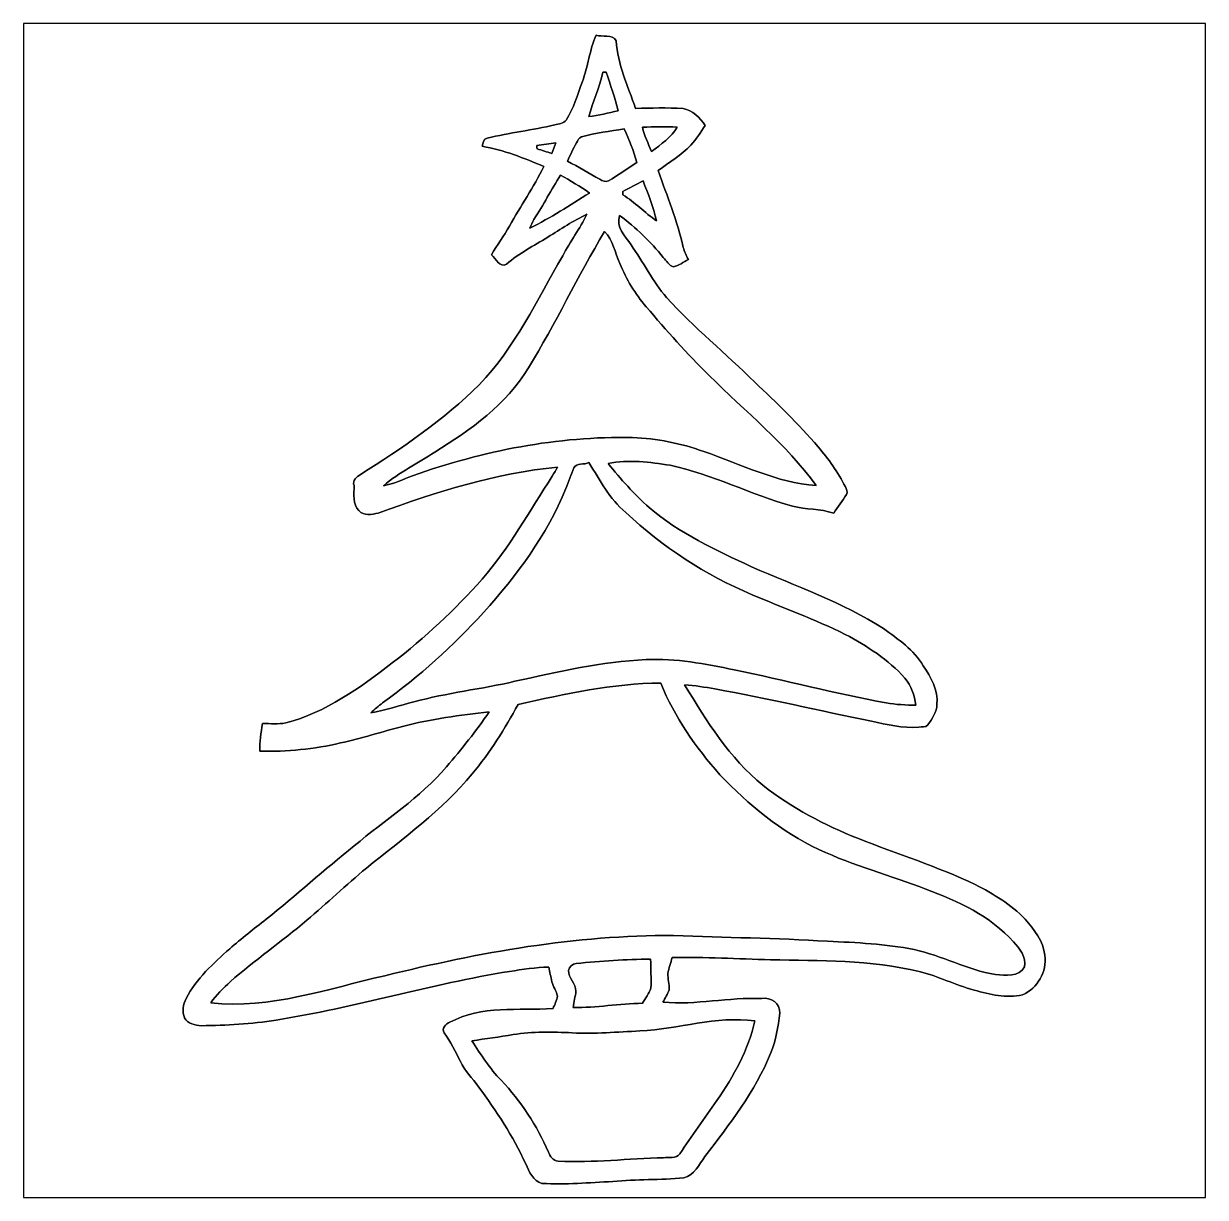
# Model space of a CAD drawing. Header units: centimetres. Extents: x -16.8 to 16.8, y -16.7 to 16.7.
import ezdxf

# ---------------------------------------------------------------- set-up
doc = ezdxf.new("R2010")
doc.units = ezdxf.units.CM
doc.header["$MEASUREMENT"] = 0
doc.layers.add('Layer 1', color=7, linetype='Continuous')

msp = doc.modelspace()

# ---------------------------------------------------------------- linework, layer by layer
at = {"layer": 'Layer 1', "color": 7}
for points, knots in [([(-16.77458, 16.66875), (-16.77458, 16.66875), (16.77458, 16.66875), (16.77458, 16.66875), (16.77458, 16.66875), (16.77458, 16.66875), (16.77458, -16.66875), (16.77458, -16.66875), (16.77458, -16.66875), (16.77458, -16.66875), (-16.77458, -16.66875), (-16.77458, -16.66875), (-16.77458, -16.66875), (-16.77458, -16.66875), (-16.77458, 16.66875), (-16.77458, 16.66875), (-16.77458, 16.66875), (-16.77458, 16.66875), (-16.77458, 16.66875), (-16.77458, 16.66875)], [0, 0, 0, 0, 0.16666667, 0.16666667, 0.16666667, 0.16666667, 0.33333333, 0.33333333, 0.33333333, 0.33333333, 0.5, 0.5, 0.5, 0.5, 0.66666667, 0.66666667, 0.66666667, 0.66666667, 1, 1, 1, 1]), ([(-0.52211, 16.33784), (-0.70661, 15.91627), (-0.75706, 15.45202), (-0.91123, 15.02022), (-0.91123, 15.02022), (-1.04881, 14.65051), (-1.15782, 14.26316), (-1.37089, 13.92767), (-1.37089, 13.92767), (-1.44286, 13.82466), (-1.59032, 13.82783), (-1.6958, 13.79255), (-1.6958, 13.79255), (-2.33151, 13.64721), (-2.98062, 13.56819), (-3.61421, 13.4172), (-3.61421, 13.4172), (-3.72004, 13.39286), (-3.73415, 13.27185), (-3.75461, 13.18436), (-3.75461, 13.18436), (-3.14537, 13.08488), (-2.57104, 12.85028), (-2.0066, 12.60934), (-2.0066, 12.60934), (-2.29799, 12.02725), (-2.65924, 11.48362), (-2.98203, 10.91918), (-2.98203, 10.91918), (-3.14043, 10.63766), (-3.33904, 10.38119), (-3.49462, 10.09826), (-3.49462, 10.09826), (-3.3588, 9.99702), (-3.26531, 9.7222), (-3.06141, 9.83721), (-3.06141, 9.83721), (-2.71498, 10.15577), (-2.28424, 10.35297), (-1.89089, 10.60485), (-1.89089, 10.60485), (-1.52682, 10.82993), (-1.17158, 11.07475), (-0.7814, 11.25396), (-0.7814, 11.25396), (-0.98354, 10.84615), (-1.25659, 10.47785), (-1.47003, 10.07569), (-1.47003, 10.07569), (-2.19534, 8.81697), (-2.82504, 7.47571), (-3.83787, 6.41315), (-3.83787, 6.41315), (-4.84858, 5.4229), (-6.01874, 4.61151), (-7.21219, 3.85868), (-7.21219, 3.85868), (-7.32049, 3.79377), (-7.44996, 3.70311), (-7.39422, 3.54577), (-7.39422, 3.54577), (-7.38858, 3.31011), (-7.44255, 3.01837), (-7.25382, 2.83598), (-7.25382, 2.83598), (-7.12541, 2.66841), (-6.88622, 2.73756), (-6.71054, 2.76401), (-6.71054, 2.76401), (-5.06307, 3.36444), (-3.36903, 3.90313), (-1.61608, 4.07388), (-1.61608, 4.07388), (-1.66299, 3.98568), (-1.71344, 3.89961), (-1.76812, 3.816), (-1.76812, 3.816), (-2.407, 2.82787), (-2.98344, 1.79105), (-3.7525, 0.89464), (-3.7525, 0.89464), (-4.52684, 0.02258), (-5.38374, -0.77611), (-6.30731, -1.48837), (-6.30731, -1.48837), (-7.22524, -2.19287), (-8.19503, -2.89489), (-9.33027, -3.1937), (-9.33027, -3.1937), (-9.54687, -3.23568), (-9.77053, -3.20851), (-9.98926, -3.2131), (-9.98926, -3.2131), (-10.04147, -3.47098), (-10.0711, -3.7338), (-10.06793, -3.99732), (-10.06793, -3.99732), (-9.29816, -4.0132), (-8.52523, -3.93982), (-7.77558, -3.76096), (-7.77558, -3.76096), (-7.18079, -3.63573), (-6.60541, -3.43888), (-6.01557, -3.29565), (-6.01557, -3.29565), (-5.21194, -3.07869), (-4.38362, -2.97462), (-3.55882, -2.8762), (-3.55882, -2.8762), (-3.9243, -3.42441), (-4.34023, -3.93841), (-4.77026, -4.43689), (-4.77026, -4.43689), (-5.51815, -5.32271), (-6.50769, -5.94819), (-7.39069, -6.68479), (-7.39069, -6.68479), (-8.23948, -7.36141), (-9.04099, -8.09484), (-9.89083, -8.77041), (-9.89083, -8.77041), (-10.24043, -9.04275), (-10.58827, -9.31792), (-10.92412, -9.60755), (-10.92412, -9.60755), (-11.38943, -10.02665), (-11.87591, -10.44998), (-12.15884, -11.02113), (-12.15884, -11.02113), (-12.25374, -11.18835), (-12.27102, -11.39119), (-12.2107, -11.57393), (-12.2107, -11.57393), (-12.11192, -11.73551), (-11.90378, -11.77678), (-11.72951, -11.79266), (-11.72951, -11.79266), (-11.02007, -11.78772), (-10.30923, -11.74644), (-9.60826, -11.63179), (-9.60826, -11.63179), (-7.37588, -11.28571), (-5.21088, -10.60803), (-2.98062, -10.25102), (-2.98062, -10.25102), (-2.60985, -10.19634), (-2.23802, -10.13072), (-1.86161, -10.12966), (-1.86161, -10.12966), (-1.83586, -10.26795), (-1.8101, -10.40553), (-1.77871, -10.54417), (-1.77871, -10.54417), (-1.74096, -10.68423), (-1.64359, -10.80594), (-1.62243, -10.95093), (-1.62243, -10.95093), (-1.63583, -11.07616), (-1.69721, -11.18941), (-1.7459, -11.30371), (-1.7459, -11.30371), (-2.7238, -11.37003), (-3.77543, -11.2081), (-4.67395, -11.69635), (-4.67395, -11.69635), (-4.78226, -11.73304), (-4.92372, -11.87732), (-4.83306, -11.9948), (-4.83306, -11.9948), (-4.65949, -12.25409), (-4.51062, -12.5282), (-4.37621, -12.80971), (-4.37621, -12.80971), (-4.25062, -13.07888), (-4.03578, -13.28914), (-3.86151, -13.52585), (-3.86151, -13.52585), (-3.35456, -14.21589), (-2.87831, -14.93449), (-2.52166, -15.71554), (-2.52166, -15.71554), (-2.41935, -15.9325), (-2.32057, -16.20414), (-2.06093, -16.27329), (-2.06093, -16.27329), (-1.38994, -16.30856), (-0.71826, -16.25), (-0.04798, -16.21861), (-0.04798, -16.21861), (0.62301, -16.15087), (1.29963, -16.17909), (1.97097, -16.11383), (1.97097, -16.11383), (2.27401, -16.03904), (2.39254, -15.73459), (2.56822, -15.51234), (2.56822, -15.51234), (3.26178, -14.5863), (3.99415, -13.66202), (4.43089, -12.5797), (4.43089, -12.5797), (4.58223, -12.21599), (4.64926, -11.82299), (4.69053, -11.43388), (4.69053, -11.43388), (4.72228, -11.17283), (4.42524, -10.96751), (4.18183, -11.02007), (4.18183, -11.02007), (3.2445, -10.98338), (2.31352, -11.20669), (1.37689, -11.12696), (1.37689, -11.12696), (1.43404, -11.00702), (1.51165, -10.89625), (1.55363, -10.77031), (1.55363, -10.77031), (1.56281, -10.61614), (1.50989, -10.46621), (1.51377, -10.3124), (1.51377, -10.3124), (1.54481, -10.15894), (1.59738, -10.01042), (1.63901, -9.86014), (1.63901, -9.86014), (2.56963, -9.84179), (3.49885, -9.89013), (4.42842, -9.92011), (4.42842, -9.92011), (5.83812, -9.94974), (7.27146, -9.91764), (8.65117, -10.2556), (8.65117, -10.2556), (9.18845, -10.37837), (9.67775, -10.64754), (10.21221, -10.77983), (10.21221, -10.77983), (10.65565, -10.90895), (11.1252, -11.02184), (11.58628, -10.91671), (11.58628, -10.91671), (12.0075, -10.73256), (12.28972, -10.25313), (12.21493, -9.79382), (12.21493, -9.79382), (12.17612, -9.39165), (11.91507, -9.06039), (11.66177, -8.76371), (11.66177, -8.76371), (11.25502, -8.35342), (10.75655, -8.0451), (10.24361, -7.78545), (10.24361, -7.78545), (9.17116, -7.27146), (8.03134, -6.92115), (6.92997, -6.47771), (6.92997, -6.47771), (5.96265, -6.096), (5.02814, -5.60987), (4.21181, -4.96076), (4.21181, -4.96076), (3.25931, -4.19911), (2.62361, -3.13655), (1.99143, -2.11384), (1.99143, -2.11384), (2.28036, -2.12937), (2.56646, -2.17629), (2.8515, -2.22709), (2.8515, -2.22709), (4.34058, -2.49555), (5.81413, -2.84339), (7.2965, -3.14572), (7.2965, -3.14572), (7.73677, -3.24026), (8.18303, -3.34539), (8.63706, -3.31435), (8.63706, -3.31435), (8.72349, -3.29777), (8.83779, -3.32775), (8.89564, -3.24873), (8.89564, -3.24873), (9.02476, -3.0794), (9.14612, -2.88255), (9.15494, -2.66383), (9.15494, -2.66383), (9.1948, -2.25778), (8.97572, -1.89618), (8.76512, -1.57057), (8.76512, -1.57057), (8.49806, -1.11901), (8.05392, -0.8128), (7.63482, -0.51541), (7.63482, -0.51541), (6.47312, 0.24059), (5.14914, 0.68227), (3.89149, 1.24495), (3.89149, 1.24495), (2.87126, 1.7085), (1.84467, 2.19463), (0.98249, 2.92312), (0.98249, 2.92312), (0.56233, 3.30976), (0.1718, 3.72816), (-0.18133, 4.17654), (-0.18133, 4.17654), (0.40181, 4.29189), (1.00154, 4.22134), (1.58186, 4.12362), (1.58186, 4.12362), (2.78201, 3.87703), (3.87174, 3.28507), (5.05001, 2.96651), (5.05001, 2.96651), (5.43525, 2.86773), (5.84271, 2.88925), (6.22265, 2.76719), (6.22265, 2.76719), (6.34047, 2.94428), (6.47594, 3.11009), (6.58354, 3.29353), (6.58354, 3.29353), (6.63011, 3.36515), (6.58354, 3.44805), (6.55461, 3.51614), (6.55461, 3.51614), (6.34859, 3.92677), (6.07801, 4.30212), (5.77921, 4.64996), (5.77921, 4.64996), (5.21688, 5.29696), (4.61116, 5.9055), (3.97933, 6.48406), (3.97933, 6.48406), (3.15912, 7.29862), (2.25954, 8.03134), (1.4799, 8.88718), (1.4799, 8.88718), (1.08373, 9.34473), (0.82091, 9.89506), (0.46919, 10.38401), (0.46919, 10.38401), (0.30304, 10.63766), (0.0321, 10.88214), (0.1464, 11.21939), (0.1464, 11.21939), (0.60748, 10.87755), (1.02164, 10.47256), (1.38395, 10.027), (1.38395, 10.027), (1.47638, 9.93775), (1.54164, 9.79382), (1.67675, 9.75995), (1.67675, 9.75995), (1.83092, 9.79558), (1.95862, 9.89718), (2.09832, 9.96597), (2.09832, 9.96597), (2.03976, 10.07745), (1.98367, 10.19104), (1.95333, 10.31346), (1.95333, 10.31346), (1.78118, 11.06205), (1.4919, 11.77502), (1.24001, 12.49856), (1.24001, 12.49856), (1.55646, 12.72681), (1.89618, 12.92966), (2.16817, 13.21329), (2.16817, 13.21329), (2.32304, 13.38686), (2.44792, 13.58441), (2.57387, 13.7795), (2.57387, 13.7795), (2.42323, 13.99822), (2.2225, 14.21095), (1.94698, 14.25469), (1.94698, 14.25469), (1.49648, 14.28997), (1.04458, 14.26457), (0.59372, 14.26175), (0.59372, 14.26175), (0.38594, 14.89287), (0.08608, 15.50917), (0.04657, 16.18156), (0.04657, 16.18156), (-0.0575, 16.37594), (-0.35278, 16.28352), (-0.52211, 16.33784)], [0, 0, 0, 0, 0.01020408, 0.01020408, 0.01020408, 0.01020408, 0.02040816, 0.02040816, 0.02040816, 0.02040816, 0.03061224, 0.03061224, 0.03061224, 0.03061224, 0.04081633, 0.04081633, 0.04081633, 0.04081633, 0.05102041, 0.05102041, 0.05102041, 0.05102041, 0.06122449, 0.06122449, 0.06122449, 0.06122449, 0.07142857, 0.07142857, 0.07142857, 0.07142857, 0.08163265, 0.08163265, 0.08163265, 0.08163265, 0.09183673, 0.09183673, 0.09183673, 0.09183673, 0.10204082, 0.10204082, 0.10204082, 0.10204082, 0.1122449, 0.1122449, 0.1122449, 0.1122449, 0.12244898, 0.12244898, 0.12244898, 0.12244898, 0.13265306, 0.13265306, 0.13265306, 0.13265306, 0.14285714, 0.14285714, 0.14285714, 0.14285714, 0.15306122, 0.15306122, 0.15306122, 0.15306122, 0.16326531, 0.16326531, 0.16326531, 0.16326531, 0.17346939, 0.17346939, 0.17346939, 0.17346939, 0.18367347, 0.18367347, 0.18367347, 0.18367347, 0.19387755, 0.19387755, 0.19387755, 0.19387755, 0.20408163, 0.20408163, 0.20408163, 0.20408163, 0.21428571, 0.21428571, 0.21428571, 0.21428571, 0.2244898, 0.2244898, 0.2244898, 0.2244898, 0.23469388, 0.23469388, 0.23469388, 0.23469388, 0.24489796, 0.24489796, 0.24489796, 0.24489796, 0.25510204, 0.25510204, 0.25510204, 0.25510204, 0.26530612, 0.26530612, 0.26530612, 0.26530612, 0.2755102, 0.2755102, 0.2755102, 0.2755102, 0.28571429, 0.28571429, 0.28571429, 0.28571429, 0.29591837, 0.29591837, 0.29591837, 0.29591837, 0.30612245, 0.30612245, 0.30612245, 0.30612245, 0.31632653, 0.31632653, 0.31632653, 0.31632653, 0.32653061, 0.32653061, 0.32653061, 0.32653061, 0.33673469, 0.33673469, 0.33673469, 0.33673469, 0.34693878, 0.34693878, 0.34693878, 0.34693878, 0.35714286, 0.35714286, 0.35714286, 0.35714286, 0.36734694, 0.36734694, 0.36734694, 0.36734694, 0.37755102, 0.37755102, 0.37755102, 0.37755102, 0.3877551, 0.3877551, 0.3877551, 0.3877551, 0.39795918, 0.39795918, 0.39795918, 0.39795918, 0.40816327, 0.40816327, 0.40816327, 0.40816327, 0.41836735, 0.41836735, 0.41836735, 0.41836735, 0.42857143, 0.42857143, 0.42857143, 0.42857143, 0.43877551, 0.43877551, 0.43877551, 0.43877551, 0.44897959, 0.44897959, 0.44897959, 0.44897959, 0.45918367, 0.45918367, 0.45918367, 0.45918367, 0.46938776, 0.46938776, 0.46938776, 0.46938776, 0.47959184, 0.47959184, 0.47959184, 0.47959184, 0.48979592, 0.48979592, 0.48979592, 0.48979592, 0.5, 0.5, 0.5, 0.5, 0.51020408, 0.51020408, 0.51020408, 0.51020408, 0.52040816, 0.52040816, 0.52040816, 0.52040816, 0.53061224, 0.53061224, 0.53061224, 0.53061224, 0.54081633, 0.54081633, 0.54081633, 0.54081633, 0.55102041, 0.55102041, 0.55102041, 0.55102041, 0.56122449, 0.56122449, 0.56122449, 0.56122449, 0.57142857, 0.57142857, 0.57142857, 0.57142857, 0.58163265, 0.58163265, 0.58163265, 0.58163265, 0.59183673, 0.59183673, 0.59183673, 0.59183673, 0.60204082, 0.60204082, 0.60204082, 0.60204082, 0.6122449, 0.6122449, 0.6122449, 0.6122449, 0.62244898, 0.62244898, 0.62244898, 0.62244898, 0.63265306, 0.63265306, 0.63265306, 0.63265306, 0.64285714, 0.64285714, 0.64285714, 0.64285714, 0.65306122, 0.65306122, 0.65306122, 0.65306122, 0.66326531, 0.66326531, 0.66326531, 0.66326531, 0.67346939, 0.67346939, 0.67346939, 0.67346939, 0.68367347, 0.68367347, 0.68367347, 0.68367347, 0.69387755, 0.69387755, 0.69387755, 0.69387755, 0.70408163, 0.70408163, 0.70408163, 0.70408163, 0.71428571, 0.71428571, 0.71428571, 0.71428571, 0.7244898, 0.7244898, 0.7244898, 0.7244898, 0.73469388, 0.73469388, 0.73469388, 0.73469388, 0.74489796, 0.74489796, 0.74489796, 0.74489796, 0.75510204, 0.75510204, 0.75510204, 0.75510204, 0.76530612, 0.76530612, 0.76530612, 0.76530612, 0.7755102, 0.7755102, 0.7755102, 0.7755102, 0.78571429, 0.78571429, 0.78571429, 0.78571429, 0.79591837, 0.79591837, 0.79591837, 0.79591837, 0.80612245, 0.80612245, 0.80612245, 0.80612245, 0.81632653, 0.81632653, 0.81632653, 0.81632653, 0.82653061, 0.82653061, 0.82653061, 0.82653061, 0.83673469, 0.83673469, 0.83673469, 0.83673469, 0.84693878, 0.84693878, 0.84693878, 0.84693878, 0.85714286, 0.85714286, 0.85714286, 0.85714286, 0.86734694, 0.86734694, 0.86734694, 0.86734694, 0.87755102, 0.87755102, 0.87755102, 0.87755102, 0.8877551, 0.8877551, 0.8877551, 0.8877551, 0.89795918, 0.89795918, 0.89795918, 0.89795918, 0.90816327, 0.90816327, 0.90816327, 0.90816327, 0.91836735, 0.91836735, 0.91836735, 0.91836735, 0.92857143, 0.92857143, 0.92857143, 0.92857143, 0.93877551, 0.93877551, 0.93877551, 0.93877551, 0.94897959, 0.94897959, 0.94897959, 0.94897959, 0.95918367, 0.95918367, 0.95918367, 0.95918367, 0.96938776, 0.96938776, 0.96938776, 0.96938776, 0.97959184, 0.97959184, 0.97959184, 0.97959184, 1, 1, 1, 1]), ([(-0.32703, 15.29009), (-0.30339, 15.29009), (-0.25682, 15.29009), (-0.23354, 15.29045), (-0.23354, 15.29045), (-0.11606, 14.92744), (0.00952, 14.56619), (0.10231, 14.19578), (0.10231, 14.19578), (-0.17251, 14.1291), (-0.44768, 14.0589), (-0.72884, 14.02644), (-0.72884, 14.02644), (-0.61278, 14.45295), (-0.42827, 14.85829), (-0.32703, 15.29009)], [0, 0, 0, 0, 0.2, 0.2, 0.2, 0.2, 0.4, 0.4, 0.4, 0.4, 0.6, 0.6, 0.6, 0.6, 1, 1, 1, 1]), ([(-0.9331, 13.45177), (-0.54081, 13.56995), (-0.13194, 13.61193), (0.27129, 13.67614), (0.27129, 13.67614), (0.42827, 13.37486), (0.5334, 13.04925), (0.63253, 12.72469), (0.63253, 12.72469), (0.36089, 12.55536), (0.10795, 12.35428), (-0.17498, 12.20399), (-0.17498, 12.20399), (-0.25506, 12.15072), (-0.34255, 12.21105), (-0.41522, 12.24668), (-0.41522, 12.24668), (-0.72073, 12.42025), (-1.02306, 12.5984), (-1.3335, 12.76279), (-1.3335, 12.76279), (-1.25659, 12.94059), (-1.17122, 13.11451), (-1.07915, 13.28526), (-1.07915, 13.28526), (-1.04316, 13.34699), (-1.00824, 13.42849), (-0.9331, 13.45177)], [0, 0, 0, 0, 0.125, 0.125, 0.125, 0.125, 0.25, 0.25, 0.25, 0.25, 0.375, 0.375, 0.375, 0.375, 0.5, 0.5, 0.5, 0.5, 0.625, 0.625, 0.625, 0.625, 0.75, 0.75, 0.75, 0.75, 1, 1, 1, 1]), ([(0.79128, 13.72588), (1.12113, 13.73822), (1.45133, 13.73964), (1.78188, 13.73223), (1.78188, 13.73223), (1.61149, 13.43836), (1.3208, 13.23834), (1.05128, 13.04078), (1.05128, 13.04078), (0.95144, 13.26374), (0.85443, 13.48916), (0.79128, 13.72588)], [0, 0, 0, 0, 0.25, 0.25, 0.25, 0.25, 0.5, 0.5, 0.5, 0.5, 1, 1, 1, 1]), ([(-2.20521, 13.20976), (-2.02494, 13.23411), (-1.84468, 13.25915), (-1.66405, 13.28032), (-1.66405, 13.28032), (-1.70286, 13.18119), (-1.74308, 13.08241), (-1.78259, 12.98363), (-1.78259, 12.98363), (-1.92264, 13.02491), (-2.06022, 13.07147), (-2.19922, 13.11451), (-2.19922, 13.11451), (-2.20063, 13.1385), (-2.2038, 13.18613), (-2.20521, 13.20976)], [0, 0, 0, 0, 0.2, 0.2, 0.2, 0.2, 0.4, 0.4, 0.4, 0.4, 0.6, 0.6, 0.6, 0.6, 1, 1, 1, 1]), ([(-1.53353, 12.36874), (-1.2506, 12.20999), (-0.97367, 12.04066), (-0.70626, 11.85686), (-0.70626, 11.85686), (-1.26048, 11.51043), (-1.81222, 11.15272), (-2.39924, 10.86379), (-2.39924, 10.86379), (-2.36749, 10.94669), (-2.33327, 11.02889), (-2.28671, 11.10474), (-2.28671, 11.10474), (-2.02953, 11.52243), (-1.78294, 11.94647), (-1.53353, 12.36874)], [0, 0, 0, 0, 0.2, 0.2, 0.2, 0.2, 0.4, 0.4, 0.4, 0.4, 0.6, 0.6, 0.6, 0.6, 1, 1, 1, 1]), ([(0.23319, 11.89814), (0.42721, 12.00009), (0.61913, 12.10663), (0.81527, 12.20576), (0.81527, 12.20576), (0.94615, 11.82934), (1.11266, 11.46069), (1.18816, 11.06734), (1.18816, 11.06734), (0.86113, 11.30265), (0.57573, 11.59263), (0.23495, 11.80994), (0.23495, 11.80994), (0.2346, 11.83181), (0.23354, 11.87591), (0.23319, 11.89814)], [0, 0, 0, 0, 0.2, 0.2, 0.2, 0.2, 0.4, 0.4, 0.4, 0.4, 0.6, 0.6, 0.6, 0.6, 1, 1, 1, 1]), ([(-0.28328, 10.76607), (-0.04092, 10.51842), (0.01446, 10.16071), (0.15452, 9.85555), (0.15452, 9.85555), (0.32738, 9.40541), (0.58879, 8.99301), (0.90099, 8.62647), (0.90099, 8.62647), (1.47073, 7.95267), (2.05775, 7.29227), (2.68923, 6.67561), (2.68923, 6.67561), (3.71616, 5.64938), (4.8708, 4.73004), (5.72805, 3.54753), (5.72805, 3.54753), (4.60199, 3.62373), (3.58704, 4.16313), (2.5333, 4.51414), (2.5333, 4.51414), (1.88489, 4.75156), (1.20086, 4.88809), (0.51047, 4.91137), (0.51047, 4.91137), (-1.61678, 4.95794), (-3.73309, 4.53602), (-5.73264, 3.82764), (-5.73264, 3.82764), (-6.00498, 3.72639), (-6.2678, 3.59269), (-6.55743, 3.54542), (-6.55743, 3.54542), (-6.11046, 3.91936), (-5.58729, 4.18465), (-5.10011, 4.50003), (-5.10011, 4.50003), (-4.08093, 5.12374), (-3.07305, 5.848), (-2.44616, 6.89081), (-2.44616, 6.89081), (-1.67146, 8.15164), (-1.04069, 9.49537), (-0.28328, 10.76607)], [0, 0, 0, 0, 0.08333333, 0.08333333, 0.08333333, 0.08333333, 0.16666667, 0.16666667, 0.16666667, 0.16666667, 0.25, 0.25, 0.25, 0.25, 0.33333333, 0.33333333, 0.33333333, 0.33333333, 0.41666667, 0.41666667, 0.41666667, 0.41666667, 0.5, 0.5, 0.5, 0.5, 0.58333333, 0.58333333, 0.58333333, 0.58333333, 0.66666667, 0.66666667, 0.66666667, 0.66666667, 0.75, 0.75, 0.75, 0.75, 0.83333333, 0.83333333, 0.83333333, 0.83333333, 1, 1, 1, 1]), ([(-1.15182, 4.04954), (-1.08303, 4.20582), (-0.85196, 4.13314), (-0.72743, 4.19911), (-0.72743, 4.19911), (-0.4131, 3.70664), (-0.13935, 3.16618), (0.31891, 2.7873), (0.31891, 2.7873), (1.3656, 1.80552), (2.58233, 1.00647), (3.90419, 0.44662), (3.90419, 0.44662), (4.78825, 0.07549), (5.69242, -0.25153), (6.55179, -0.68016), (6.55179, -0.68016), (7.16668, -1.01247), (7.77734, -1.38748), (8.24054, -1.91982), (8.24054, -1.91982), (8.43315, -2.13289), (8.51076, -2.41229), (8.55592, -2.68923), (8.55592, -2.68923), (8.2737, -2.68358), (7.99042, -2.67688), (7.71278, -2.62361), (7.71278, -2.62361), (6.26427, -2.36008), (4.84011, -1.98155), (3.39937, -1.68275), (3.39937, -1.68275), (2.57528, -1.52329), (1.74378, -1.35043), (0.89888, -1.39488), (0.89888, -1.39488), (-0.3623, -1.44886), (-1.59632, -1.74096), (-2.82504, -2.00978), (-2.82504, -2.00978), (-3.77719, -2.23132), (-4.75227, -2.34033), (-5.69701, -2.59574), (-5.69701, -2.59574), (-6.10588, -2.69064), (-6.5024, -2.83845), (-6.91691, -2.90759), (-6.91691, -2.90759), (-6.80896, -2.80882), (-6.70137, -2.70933), (-6.58354, -2.6229), (-6.58354, -2.6229), (-5.53685, -1.87748), (-4.58505, -1.0033), (-3.71898, -0.05539), (-3.71898, -0.05539), (-2.77283, 0.99272), (-1.91946, 2.14948), (-1.37901, 3.46181), (-1.37901, 3.46181), (-1.29822, 3.65584), (-1.24107, 3.85939), (-1.15182, 4.04954)], [0, 0, 0, 0, 0.05882353, 0.05882353, 0.05882353, 0.05882353, 0.11764706, 0.11764706, 0.11764706, 0.11764706, 0.17647059, 0.17647059, 0.17647059, 0.17647059, 0.23529412, 0.23529412, 0.23529412, 0.23529412, 0.29411765, 0.29411765, 0.29411765, 0.29411765, 0.35294118, 0.35294118, 0.35294118, 0.35294118, 0.41176471, 0.41176471, 0.41176471, 0.41176471, 0.47058824, 0.47058824, 0.47058824, 0.47058824, 0.52941176, 0.52941176, 0.52941176, 0.52941176, 0.58823529, 0.58823529, 0.58823529, 0.58823529, 0.64705882, 0.64705882, 0.64705882, 0.64705882, 0.70588235, 0.70588235, 0.70588235, 0.70588235, 0.76470588, 0.76470588, 0.76470588, 0.76470588, 0.82352941, 0.82352941, 0.82352941, 0.82352941, 0.88235294, 0.88235294, 0.88235294, 0.88235294, 1, 1, 1, 1]), ([(-2.73473, -2.66524), (-1.40088, -2.37455), (-0.05609, -2.06516), (1.31692, -2.06234), (1.31692, -2.06234), (1.69862, -3.02966), (2.30822, -3.88761), (2.99191, -4.66337), (2.99191, -4.66337), (3.80506, -5.51815), (4.73357, -6.28227), (5.80425, -6.79097), (5.80425, -6.79097), (6.78639, -7.24288), (7.83096, -7.53498), (8.84167, -7.91386), (8.84167, -7.91386), (9.74831, -8.25853), (10.67188, -8.67516), (11.33052, -9.41246), (11.33052, -9.41246), (11.49491, -9.60614), (11.70869, -9.84285), (11.63884, -10.12049), (11.63884, -10.12049), (11.49138, -10.41612), (11.09098, -10.36743), (10.81864, -10.34203), (10.81864, -10.34203), (10.01642, -10.21292), (9.29711, -9.7977), (8.50477, -9.63048), (8.50477, -9.63048), (7.69655, -9.46891), (6.87105, -9.43151), (6.04979, -9.39518), (6.04979, -9.39518), (4.59352, -9.30169), (3.13373, -9.2904), (1.67605, -9.2329), (1.67605, -9.2329), (-1.09679, -9.21068), (-3.83999, -9.71515), (-6.52357, -10.37272), (-6.52357, -10.37272), (-8.14776, -10.74667), (-9.76948, -11.32558), (-11.46351, -11.14354), (-11.46351, -11.14354), (-11.30194, -10.92235), (-11.10968, -10.7255), (-10.90648, -10.54241), (-10.90648, -10.54241), (-10.20904, -9.92893), (-9.4428, -9.40012), (-8.73619, -8.79722), (-8.73619, -8.79722), (-8.16575, -8.31039), (-7.61753, -7.7978), (-7.04286, -7.31591), (-7.04286, -7.31591), (-6.00075, -6.47347), (-4.89514, -5.6829), (-4.04072, -4.63797), (-4.04072, -4.63797), (-3.52743, -4.03543), (-3.11644, -3.35633), (-2.73473, -2.66524)], [0, 0, 0, 0, 0.05555556, 0.05555556, 0.05555556, 0.05555556, 0.11111111, 0.11111111, 0.11111111, 0.11111111, 0.16666667, 0.16666667, 0.16666667, 0.16666667, 0.22222222, 0.22222222, 0.22222222, 0.22222222, 0.27777778, 0.27777778, 0.27777778, 0.27777778, 0.33333333, 0.33333333, 0.33333333, 0.33333333, 0.38888889, 0.38888889, 0.38888889, 0.38888889, 0.44444444, 0.44444444, 0.44444444, 0.44444444, 0.5, 0.5, 0.5, 0.5, 0.55555556, 0.55555556, 0.55555556, 0.55555556, 0.61111111, 0.61111111, 0.61111111, 0.61111111, 0.66666667, 0.66666667, 0.66666667, 0.66666667, 0.72222222, 0.72222222, 0.72222222, 0.72222222, 0.77777778, 0.77777778, 0.77777778, 0.77777778, 0.83333333, 0.83333333, 0.83333333, 0.83333333, 0.88888889, 0.88888889, 0.88888889, 0.88888889, 1, 1, 1, 1]), ([(-1.08938, -10.02489), (-0.38629, -9.95539), (0.31997, -9.90882), (1.02658, -9.90212), (1.02658, -9.90212), (1.02552, -10.17552), (1.04493, -10.44963), (1.03505, -10.72339), (1.03505, -10.72339), (0.98178, -10.88037), (0.87242, -11.01161), (0.79375, -11.1566), (0.79375, -11.1566), (0.13688, -11.16647), (-0.51329, -11.28571), (-1.17087, -11.27372), (-1.17087, -11.27372), (-1.16064, -11.11638), (-1.11019, -10.96574), (-1.09326, -10.81017), (-1.09326, -10.81017), (-1.09784, -10.59392), (-1.31304, -10.4454), (-1.30739, -10.22597), (-1.30739, -10.22597), (-1.28094, -10.12402), (-1.20227, -10.027), (-1.08938, -10.02489)], [0, 0, 0, 0, 0.125, 0.125, 0.125, 0.125, 0.25, 0.25, 0.25, 0.25, 0.375, 0.375, 0.375, 0.375, 0.5, 0.5, 0.5, 0.5, 0.625, 0.625, 0.625, 0.625, 0.75, 0.75, 0.75, 0.75, 1, 1, 1, 1]), ([(0.72355, -11.94012), (1.81645, -11.89179), (2.88184, -11.50479), (3.98427, -11.65578), (3.98427, -11.65578), (3.79906, -12.47775), (3.39125, -13.23199), (2.90513, -13.9132), (2.90513, -13.9132), (2.55058, -14.41838), (2.19639, -14.92391), (1.85208, -15.4365), (1.85208, -15.4365), (1.75507, -15.58678), (1.53776, -15.50705), (1.39418, -15.54268), (1.39418, -15.54268), (0.39546, -15.56702), (-0.60219, -15.69014), (-1.60196, -15.63864), (-1.60196, -15.63864), (-1.7466, -15.63158), (-1.82492, -15.5007), (-1.87537, -15.38182), (-1.87537, -15.38182), (-2.20486, -14.63357), (-2.65218, -13.93472), (-3.21804, -13.34311), (-3.21804, -13.34311), (-3.54224, -13.00621), (-3.79836, -12.61322), (-4.04671, -12.21952), (-4.04671, -12.21952), (-3.65513, -12.16907), (-3.26531, -12.10698), (-2.87549, -12.04383), (-2.87549, -12.04383), (-2.32234, -11.95705), (-1.76001, -11.96869), (-1.20227, -11.99515), (-1.20227, -11.99515), (-0.55986, -12.02796), (0.0822, -11.97363), (0.72355, -11.94012)], [0, 0, 0, 0, 0.08333333, 0.08333333, 0.08333333, 0.08333333, 0.16666667, 0.16666667, 0.16666667, 0.16666667, 0.25, 0.25, 0.25, 0.25, 0.33333333, 0.33333333, 0.33333333, 0.33333333, 0.41666667, 0.41666667, 0.41666667, 0.41666667, 0.5, 0.5, 0.5, 0.5, 0.58333333, 0.58333333, 0.58333333, 0.58333333, 0.66666667, 0.66666667, 0.66666667, 0.66666667, 0.75, 0.75, 0.75, 0.75, 0.83333333, 0.83333333, 0.83333333, 0.83333333, 1, 1, 1, 1])]:
    msp.add_open_spline(points, degree=3, knots=knots, dxfattribs=at)
at = {"layer": 'Layer 1', "color": 251}
for points, knots in [([(-0.52211, 16.33784), (-0.35278, 16.28352), (-0.0575, 16.37594), (0.04657, 16.18156), (0.04657, 16.18156), (0.08608, 15.50917), (0.38594, 14.89287), (0.59372, 14.26175), (0.59372, 14.26175), (1.04458, 14.26457), (1.49648, 14.28997), (1.94698, 14.25469), (1.94698, 14.25469), (2.2225, 14.21095), (2.42323, 13.99822), (2.57387, 13.7795), (2.57387, 13.7795), (2.44792, 13.58441), (2.32304, 13.38686), (2.16817, 13.21329), (2.16817, 13.21329), (1.89618, 12.92966), (1.55646, 12.72681), (1.24001, 12.49856), (1.24001, 12.49856), (1.4919, 11.77502), (1.78118, 11.06205), (1.95333, 10.31346), (1.95333, 10.31346), (1.98367, 10.19104), (2.03976, 10.07745), (2.09832, 9.96597), (2.09832, 9.96597), (1.95862, 9.89718), (1.83092, 9.79558), (1.67675, 9.75995), (1.67675, 9.75995), (1.54164, 9.79382), (1.47638, 9.93775), (1.38395, 10.027), (1.38395, 10.027), (1.02164, 10.47256), (0.60748, 10.87755), (0.1464, 11.21939), (0.1464, 11.21939), (0.0321, 10.88214), (0.30304, 10.63766), (0.46919, 10.38401), (0.46919, 10.38401), (0.82091, 9.89506), (1.08373, 9.34473), (1.4799, 8.88718), (1.4799, 8.88718), (2.25954, 8.03134), (3.15912, 7.29862), (3.97933, 6.48406), (3.97933, 6.48406), (4.61116, 5.9055), (5.21688, 5.29696), (5.77921, 4.64996), (5.77921, 4.64996), (6.07801, 4.30212), (6.34859, 3.92677), (6.55461, 3.51614), (6.55461, 3.51614), (6.58354, 3.44805), (6.63011, 3.36515), (6.58354, 3.29353), (6.58354, 3.29353), (6.47594, 3.11009), (6.34047, 2.94428), (6.22265, 2.76719), (6.22265, 2.76719), (5.84271, 2.88925), (5.43525, 2.86773), (5.05001, 2.96651), (5.05001, 2.96651), (3.87174, 3.28507), (2.78201, 3.87703), (1.58186, 4.12362), (1.58186, 4.12362), (1.00154, 4.22134), (0.40181, 4.29189), (-0.18133, 4.17654), (-0.18133, 4.17654), (0.1718, 3.72816), (0.56233, 3.30976), (0.98249, 2.92312), (0.98249, 2.92312), (1.84467, 2.19463), (2.87126, 1.7085), (3.89149, 1.24495), (3.89149, 1.24495), (5.14914, 0.68227), (6.47312, 0.24059), (7.63482, -0.51541), (7.63482, -0.51541), (8.05392, -0.8128), (8.49806, -1.11901), (8.76512, -1.57057), (8.76512, -1.57057), (8.97572, -1.89618), (9.1948, -2.25778), (9.15494, -2.66383), (9.15494, -2.66383), (9.14612, -2.88255), (9.02476, -3.0794), (8.89564, -3.24873), (8.89564, -3.24873), (8.83779, -3.32775), (8.72349, -3.29777), (8.63706, -3.31435), (8.63706, -3.31435), (8.18303, -3.34539), (7.73677, -3.24026), (7.2965, -3.14572), (7.2965, -3.14572), (5.81413, -2.84339), (4.34058, -2.49555), (2.8515, -2.22709), (2.8515, -2.22709), (2.56646, -2.17629), (2.28036, -2.12937), (1.99143, -2.11384), (1.99143, -2.11384), (2.62361, -3.13655), (3.25931, -4.19911), (4.21181, -4.96076), (4.21181, -4.96076), (5.02814, -5.60987), (5.96265, -6.096), (6.92997, -6.47771), (6.92997, -6.47771), (8.03134, -6.92115), (9.17116, -7.27146), (10.24361, -7.78545), (10.24361, -7.78545), (10.75655, -8.0451), (11.25502, -8.35342), (11.66177, -8.76371), (11.66177, -8.76371), (11.91507, -9.06039), (12.17612, -9.39165), (12.21493, -9.79382), (12.21493, -9.79382), (12.28972, -10.25313), (12.0075, -10.73256), (11.58628, -10.91671), (11.58628, -10.91671), (11.1252, -11.02184), (10.65565, -10.90895), (10.21221, -10.77983), (10.21221, -10.77983), (9.67775, -10.64754), (9.18845, -10.37837), (8.65117, -10.2556), (8.65117, -10.2556), (7.27146, -9.91764), (5.83812, -9.94974), (4.42842, -9.92011), (4.42842, -9.92011), (3.49885, -9.89013), (2.56963, -9.84179), (1.63901, -9.86014), (1.63901, -9.86014), (1.59738, -10.01042), (1.54481, -10.15894), (1.51377, -10.3124), (1.51377, -10.3124), (1.50989, -10.46621), (1.56281, -10.61614), (1.55363, -10.77031), (1.55363, -10.77031), (1.51165, -10.89625), (1.43404, -11.00702), (1.37689, -11.12696), (1.37689, -11.12696), (2.31352, -11.20669), (3.2445, -10.98338), (4.18183, -11.02007), (4.18183, -11.02007), (4.42524, -10.96751), (4.72228, -11.17283), (4.69053, -11.43388), (4.69053, -11.43388), (4.64926, -11.82299), (4.58223, -12.21599), (4.43089, -12.5797), (4.43089, -12.5797), (3.99415, -13.66202), (3.26178, -14.5863), (2.56822, -15.51234), (2.56822, -15.51234), (2.39254, -15.73459), (2.27401, -16.03904), (1.97097, -16.11383), (1.97097, -16.11383), (1.29963, -16.17909), (0.62301, -16.15087), (-0.04798, -16.21861), (-0.04798, -16.21861), (-0.71826, -16.25), (-1.38994, -16.30856), (-2.06093, -16.27329), (-2.06093, -16.27329), (-2.32057, -16.20414), (-2.41935, -15.9325), (-2.52166, -15.71554), (-2.52166, -15.71554), (-2.87831, -14.93449), (-3.35456, -14.21589), (-3.86151, -13.52585), (-3.86151, -13.52585), (-4.03578, -13.28914), (-4.25062, -13.07888), (-4.37621, -12.80971), (-4.37621, -12.80971), (-4.51062, -12.5282), (-4.65949, -12.25409), (-4.83306, -11.9948), (-4.83306, -11.9948), (-4.92372, -11.87732), (-4.78226, -11.73304), (-4.67395, -11.69635), (-4.67395, -11.69635), (-3.77543, -11.2081), (-2.7238, -11.37003), (-1.7459, -11.30371), (-1.7459, -11.30371), (-1.69721, -11.18941), (-1.63583, -11.07616), (-1.62243, -10.95093), (-1.62243, -10.95093), (-1.64359, -10.80594), (-1.74096, -10.68423), (-1.77871, -10.54417), (-1.77871, -10.54417), (-1.8101, -10.40553), (-1.83586, -10.26795), (-1.86161, -10.12966), (-1.86161, -10.12966), (-2.23802, -10.13072), (-2.60985, -10.19634), (-2.98062, -10.25102), (-2.98062, -10.25102), (-5.21088, -10.60803), (-7.37588, -11.28571), (-9.60826, -11.63179), (-9.60826, -11.63179), (-10.30923, -11.74644), (-11.02007, -11.78772), (-11.72951, -11.79266), (-11.72951, -11.79266), (-11.90378, -11.77678), (-12.11192, -11.73551), (-12.2107, -11.57393), (-12.2107, -11.57393), (-12.27102, -11.39119), (-12.25374, -11.18835), (-12.15884, -11.02113), (-12.15884, -11.02113), (-11.87591, -10.44998), (-11.38943, -10.02665), (-10.92412, -9.60755), (-10.92412, -9.60755), (-10.58827, -9.31792), (-10.24043, -9.04275), (-9.89083, -8.77041), (-9.89083, -8.77041), (-9.04099, -8.09484), (-8.23948, -7.36141), (-7.39069, -6.68479), (-7.39069, -6.68479), (-6.50769, -5.94819), (-5.51815, -5.32271), (-4.77026, -4.43689), (-4.77026, -4.43689), (-4.34023, -3.93841), (-3.9243, -3.42441), (-3.55882, -2.8762), (-3.55882, -2.8762), (-4.38362, -2.97462), (-5.21194, -3.07869), (-6.01557, -3.29565), (-6.01557, -3.29565), (-6.60541, -3.43888), (-7.18079, -3.63573), (-7.77558, -3.76096), (-7.77558, -3.76096), (-8.52523, -3.93982), (-9.29816, -4.0132), (-10.06793, -3.99732), (-10.06793, -3.99732), (-10.0711, -3.7338), (-10.04147, -3.47098), (-9.98926, -3.2131), (-9.98926, -3.2131), (-9.77053, -3.20851), (-9.54687, -3.23568), (-9.33027, -3.1937), (-9.33027, -3.1937), (-8.19503, -2.89489), (-7.22524, -2.19287), (-6.30731, -1.48837), (-6.30731, -1.48837), (-5.38374, -0.77611), (-4.52684, 0.02258), (-3.7525, 0.89464), (-3.7525, 0.89464), (-2.98344, 1.79105), (-2.407, 2.82787), (-1.76812, 3.816), (-1.76812, 3.816), (-1.71344, 3.89961), (-1.66299, 3.98568), (-1.61608, 4.07388), (-1.61608, 4.07388), (-3.36903, 3.90313), (-5.06307, 3.36444), (-6.71054, 2.76401), (-6.71054, 2.76401), (-6.88622, 2.73756), (-7.12541, 2.66841), (-7.25382, 2.83598), (-7.25382, 2.83598), (-7.44255, 3.01837), (-7.38858, 3.31011), (-7.39422, 3.54577), (-7.39422, 3.54577), (-7.44996, 3.70311), (-7.32049, 3.79377), (-7.21219, 3.85868), (-7.21219, 3.85868), (-6.01874, 4.61151), (-4.84858, 5.4229), (-3.83787, 6.41315), (-3.83787, 6.41315), (-2.82504, 7.47571), (-2.19534, 8.81697), (-1.47003, 10.07569), (-1.47003, 10.07569), (-1.25659, 10.47785), (-0.98354, 10.84615), (-0.7814, 11.25396), (-0.7814, 11.25396), (-1.17158, 11.07475), (-1.52682, 10.82993), (-1.89089, 10.60485), (-1.89089, 10.60485), (-2.28424, 10.35297), (-2.71498, 10.15577), (-3.06141, 9.83721), (-3.06141, 9.83721), (-3.26531, 9.7222), (-3.3588, 9.99702), (-3.49462, 10.09826), (-3.49462, 10.09826), (-3.33904, 10.38119), (-3.14043, 10.63766), (-2.98203, 10.91918), (-2.98203, 10.91918), (-2.65924, 11.48362), (-2.29799, 12.02725), (-2.0066, 12.60934), (-2.0066, 12.60934), (-2.57104, 12.85028), (-3.14537, 13.08488), (-3.75461, 13.18436), (-3.75461, 13.18436), (-3.73415, 13.27185), (-3.72004, 13.39286), (-3.61421, 13.4172), (-3.61421, 13.4172), (-2.98062, 13.56819), (-2.33151, 13.64721), (-1.6958, 13.79255), (-1.6958, 13.79255), (-1.59032, 13.82783), (-1.44286, 13.82466), (-1.37089, 13.92767), (-1.37089, 13.92767), (-1.15782, 14.26316), (-1.04881, 14.65051), (-0.91123, 15.02022), (-0.91123, 15.02022), (-0.75706, 15.45202), (-0.70661, 15.91627), (-0.52211, 16.33784), (-0.52211, 16.33784), (-0.52211, 16.33784), (-0.52211, 16.33784), (-0.52211, 16.33784)], [0, 0, 0, 0, 0.01010101, 0.01010101, 0.01010101, 0.01010101, 0.02020202, 0.02020202, 0.02020202, 0.02020202, 0.03030303, 0.03030303, 0.03030303, 0.03030303, 0.04040404, 0.04040404, 0.04040404, 0.04040404, 0.05050505, 0.05050505, 0.05050505, 0.05050505, 0.06060606, 0.06060606, 0.06060606, 0.06060606, 0.07070707, 0.07070707, 0.07070707, 0.07070707, 0.08080808, 0.08080808, 0.08080808, 0.08080808, 0.09090909, 0.09090909, 0.09090909, 0.09090909, 0.1010101, 0.1010101, 0.1010101, 0.1010101, 0.11111111, 0.11111111, 0.11111111, 0.11111111, 0.12121212, 0.12121212, 0.12121212, 0.12121212, 0.13131313, 0.13131313, 0.13131313, 0.13131313, 0.14141414, 0.14141414, 0.14141414, 0.14141414, 0.15151515, 0.15151515, 0.15151515, 0.15151515, 0.16161616, 0.16161616, 0.16161616, 0.16161616, 0.17171717, 0.17171717, 0.17171717, 0.17171717, 0.18181818, 0.18181818, 0.18181818, 0.18181818, 0.19191919, 0.19191919, 0.19191919, 0.19191919, 0.2020202, 0.2020202, 0.2020202, 0.2020202, 0.21212121, 0.21212121, 0.21212121, 0.21212121, 0.22222222, 0.22222222, 0.22222222, 0.22222222, 0.23232323, 0.23232323, 0.23232323, 0.23232323, 0.24242424, 0.24242424, 0.24242424, 0.24242424, 0.25252525, 0.25252525, 0.25252525, 0.25252525, 0.26262626, 0.26262626, 0.26262626, 0.26262626, 0.27272727, 0.27272727, 0.27272727, 0.27272727, 0.28282828, 0.28282828, 0.28282828, 0.28282828, 0.29292929, 0.29292929, 0.29292929, 0.29292929, 0.3030303, 0.3030303, 0.3030303, 0.3030303, 0.31313131, 0.31313131, 0.31313131, 0.31313131, 0.32323232, 0.32323232, 0.32323232, 0.32323232, 0.33333333, 0.33333333, 0.33333333, 0.33333333, 0.34343434, 0.34343434, 0.34343434, 0.34343434, 0.35353535, 0.35353535, 0.35353535, 0.35353535, 0.36363636, 0.36363636, 0.36363636, 0.36363636, 0.37373737, 0.37373737, 0.37373737, 0.37373737, 0.38383838, 0.38383838, 0.38383838, 0.38383838, 0.39393939, 0.39393939, 0.39393939, 0.39393939, 0.4040404, 0.4040404, 0.4040404, 0.4040404, 0.41414141, 0.41414141, 0.41414141, 0.41414141, 0.42424242, 0.42424242, 0.42424242, 0.42424242, 0.43434343, 0.43434343, 0.43434343, 0.43434343, 0.44444444, 0.44444444, 0.44444444, 0.44444444, 0.45454545, 0.45454545, 0.45454545, 0.45454545, 0.46464646, 0.46464646, 0.46464646, 0.46464646, 0.47474747, 0.47474747, 0.47474747, 0.47474747, 0.48484848, 0.48484848, 0.48484848, 0.48484848, 0.49494949, 0.49494949, 0.49494949, 0.49494949, 0.50505051, 0.50505051, 0.50505051, 0.50505051, 0.51515152, 0.51515152, 0.51515152, 0.51515152, 0.52525253, 0.52525253, 0.52525253, 0.52525253, 0.53535354, 0.53535354, 0.53535354, 0.53535354, 0.54545455, 0.54545455, 0.54545455, 0.54545455, 0.55555556, 0.55555556, 0.55555556, 0.55555556, 0.56565657, 0.56565657, 0.56565657, 0.56565657, 0.57575758, 0.57575758, 0.57575758, 0.57575758, 0.58585859, 0.58585859, 0.58585859, 0.58585859, 0.5959596, 0.5959596, 0.5959596, 0.5959596, 0.60606061, 0.60606061, 0.60606061, 0.60606061, 0.61616162, 0.61616162, 0.61616162, 0.61616162, 0.62626263, 0.62626263, 0.62626263, 0.62626263, 0.63636364, 0.63636364, 0.63636364, 0.63636364, 0.64646465, 0.64646465, 0.64646465, 0.64646465, 0.65656566, 0.65656566, 0.65656566, 0.65656566, 0.66666667, 0.66666667, 0.66666667, 0.66666667, 0.67676768, 0.67676768, 0.67676768, 0.67676768, 0.68686869, 0.68686869, 0.68686869, 0.68686869, 0.6969697, 0.6969697, 0.6969697, 0.6969697, 0.70707071, 0.70707071, 0.70707071, 0.70707071, 0.71717172, 0.71717172, 0.71717172, 0.71717172, 0.72727273, 0.72727273, 0.72727273, 0.72727273, 0.73737374, 0.73737374, 0.73737374, 0.73737374, 0.74747475, 0.74747475, 0.74747475, 0.74747475, 0.75757576, 0.75757576, 0.75757576, 0.75757576, 0.76767677, 0.76767677, 0.76767677, 0.76767677, 0.77777778, 0.77777778, 0.77777778, 0.77777778, 0.78787879, 0.78787879, 0.78787879, 0.78787879, 0.7979798, 0.7979798, 0.7979798, 0.7979798, 0.80808081, 0.80808081, 0.80808081, 0.80808081, 0.81818182, 0.81818182, 0.81818182, 0.81818182, 0.82828283, 0.82828283, 0.82828283, 0.82828283, 0.83838384, 0.83838384, 0.83838384, 0.83838384, 0.84848485, 0.84848485, 0.84848485, 0.84848485, 0.85858586, 0.85858586, 0.85858586, 0.85858586, 0.86868687, 0.86868687, 0.86868687, 0.86868687, 0.87878788, 0.87878788, 0.87878788, 0.87878788, 0.88888889, 0.88888889, 0.88888889, 0.88888889, 0.8989899, 0.8989899, 0.8989899, 0.8989899, 0.90909091, 0.90909091, 0.90909091, 0.90909091, 0.91919192, 0.91919192, 0.91919192, 0.91919192, 0.92929293, 0.92929293, 0.92929293, 0.92929293, 0.93939394, 0.93939394, 0.93939394, 0.93939394, 0.94949495, 0.94949495, 0.94949495, 0.94949495, 0.95959596, 0.95959596, 0.95959596, 0.95959596, 0.96969697, 0.96969697, 0.96969697, 0.96969697, 0.97979798, 0.97979798, 0.97979798, 0.97979798, 1, 1, 1, 1]), ([(-0.32703, 15.29009), (-0.42827, 14.85829), (-0.61278, 14.45295), (-0.72884, 14.02644), (-0.72884, 14.02644), (-0.44768, 14.0589), (-0.17251, 14.1291), (0.10231, 14.19578), (0.10231, 14.19578), (0.00952, 14.56619), (-0.11606, 14.92744), (-0.23354, 15.29045), (-0.23354, 15.29045), (-0.25682, 15.29009), (-0.30339, 15.29009), (-0.32703, 15.29009), (-0.32703, 15.29009), (-0.32703, 15.29009), (-0.32703, 15.29009), (-0.32703, 15.29009)], [0, 0, 0, 0, 0.16666667, 0.16666667, 0.16666667, 0.16666667, 0.33333333, 0.33333333, 0.33333333, 0.33333333, 0.5, 0.5, 0.5, 0.5, 0.66666667, 0.66666667, 0.66666667, 0.66666667, 1, 1, 1, 1]), ([(-0.9331, 13.45177), (-1.00824, 13.42849), (-1.04316, 13.34699), (-1.07915, 13.28526), (-1.07915, 13.28526), (-1.17122, 13.11451), (-1.25659, 12.94059), (-1.3335, 12.76279), (-1.3335, 12.76279), (-1.02306, 12.5984), (-0.72073, 12.42025), (-0.41522, 12.24668), (-0.41522, 12.24668), (-0.34255, 12.21105), (-0.25506, 12.15072), (-0.17498, 12.20399), (-0.17498, 12.20399), (0.10795, 12.35428), (0.36089, 12.55536), (0.63253, 12.72469), (0.63253, 12.72469), (0.5334, 13.04925), (0.42827, 13.37486), (0.27129, 13.67614), (0.27129, 13.67614), (-0.13194, 13.61193), (-0.54081, 13.56995), (-0.9331, 13.45177), (-0.9331, 13.45177), (-0.9331, 13.45177), (-0.9331, 13.45177), (-0.9331, 13.45177)], [0, 0, 0, 0, 0.11111111, 0.11111111, 0.11111111, 0.11111111, 0.22222222, 0.22222222, 0.22222222, 0.22222222, 0.33333333, 0.33333333, 0.33333333, 0.33333333, 0.44444444, 0.44444444, 0.44444444, 0.44444444, 0.55555556, 0.55555556, 0.55555556, 0.55555556, 0.66666667, 0.66666667, 0.66666667, 0.66666667, 0.77777778, 0.77777778, 0.77777778, 0.77777778, 1, 1, 1, 1]), ([(0.79128, 13.72588), (0.85443, 13.48916), (0.95144, 13.26374), (1.05128, 13.04078), (1.05128, 13.04078), (1.3208, 13.23834), (1.61149, 13.43836), (1.78188, 13.73223), (1.78188, 13.73223), (1.45133, 13.73964), (1.12113, 13.73822), (0.79128, 13.72588), (0.79128, 13.72588), (0.79128, 13.72588), (0.79128, 13.72588), (0.79128, 13.72588)], [0, 0, 0, 0, 0.2, 0.2, 0.2, 0.2, 0.4, 0.4, 0.4, 0.4, 0.6, 0.6, 0.6, 0.6, 1, 1, 1, 1]), ([(-2.20521, 13.20976), (-2.2038, 13.18613), (-2.20063, 13.1385), (-2.19922, 13.11451), (-2.19922, 13.11451), (-2.06022, 13.07147), (-1.92264, 13.02491), (-1.78259, 12.98363), (-1.78259, 12.98363), (-1.74308, 13.08241), (-1.70286, 13.18119), (-1.66405, 13.28032), (-1.66405, 13.28032), (-1.84468, 13.25915), (-2.02494, 13.23411), (-2.20521, 13.20976), (-2.20521, 13.20976), (-2.20521, 13.20976), (-2.20521, 13.20976), (-2.20521, 13.20976)], [0, 0, 0, 0, 0.16666667, 0.16666667, 0.16666667, 0.16666667, 0.33333333, 0.33333333, 0.33333333, 0.33333333, 0.5, 0.5, 0.5, 0.5, 0.66666667, 0.66666667, 0.66666667, 0.66666667, 1, 1, 1, 1]), ([(-1.53353, 12.36874), (-1.78294, 11.94647), (-2.02953, 11.52243), (-2.28671, 11.10474), (-2.28671, 11.10474), (-2.33327, 11.02889), (-2.36749, 10.94669), (-2.39924, 10.86379), (-2.39924, 10.86379), (-1.81222, 11.15272), (-1.26048, 11.51043), (-0.70626, 11.85686), (-0.70626, 11.85686), (-0.97367, 12.04066), (-1.2506, 12.20999), (-1.53353, 12.36874), (-1.53353, 12.36874), (-1.53353, 12.36874), (-1.53353, 12.36874), (-1.53353, 12.36874)], [0, 0, 0, 0, 0.16666667, 0.16666667, 0.16666667, 0.16666667, 0.33333333, 0.33333333, 0.33333333, 0.33333333, 0.5, 0.5, 0.5, 0.5, 0.66666667, 0.66666667, 0.66666667, 0.66666667, 1, 1, 1, 1]), ([(0.23319, 11.89814), (0.23354, 11.87591), (0.2346, 11.83181), (0.23495, 11.80994), (0.23495, 11.80994), (0.57573, 11.59263), (0.86113, 11.30265), (1.18816, 11.06734), (1.18816, 11.06734), (1.11266, 11.46069), (0.94615, 11.82934), (0.81527, 12.20576), (0.81527, 12.20576), (0.61913, 12.10663), (0.42721, 12.00009), (0.23319, 11.89814), (0.23319, 11.89814), (0.23319, 11.89814), (0.23319, 11.89814), (0.23319, 11.89814)], [0, 0, 0, 0, 0.16666667, 0.16666667, 0.16666667, 0.16666667, 0.33333333, 0.33333333, 0.33333333, 0.33333333, 0.5, 0.5, 0.5, 0.5, 0.66666667, 0.66666667, 0.66666667, 0.66666667, 1, 1, 1, 1]), ([(-0.28328, 10.76607), (-1.04069, 9.49537), (-1.67146, 8.15164), (-2.44616, 6.89081), (-2.44616, 6.89081), (-3.07305, 5.848), (-4.08093, 5.12374), (-5.10011, 4.50003), (-5.10011, 4.50003), (-5.58729, 4.18465), (-6.11046, 3.91936), (-6.55743, 3.54542), (-6.55743, 3.54542), (-6.2678, 3.59269), (-6.00498, 3.72639), (-5.73264, 3.82764), (-5.73264, 3.82764), (-3.73309, 4.53602), (-1.61678, 4.95794), (0.51047, 4.91137), (0.51047, 4.91137), (1.20086, 4.88809), (1.88489, 4.75156), (2.5333, 4.51414), (2.5333, 4.51414), (3.58704, 4.16313), (4.60199, 3.62373), (5.72805, 3.54753), (5.72805, 3.54753), (4.8708, 4.73004), (3.71616, 5.64938), (2.68923, 6.67561), (2.68923, 6.67561), (2.05775, 7.29227), (1.47073, 7.95267), (0.90099, 8.62647), (0.90099, 8.62647), (0.58879, 8.99301), (0.32738, 9.40541), (0.15452, 9.85555), (0.15452, 9.85555), (0.01446, 10.16071), (-0.04092, 10.51842), (-0.28328, 10.76607), (-0.28328, 10.76607), (-0.28328, 10.76607), (-0.28328, 10.76607), (-0.28328, 10.76607)], [0, 0, 0, 0, 0.07692308, 0.07692308, 0.07692308, 0.07692308, 0.15384615, 0.15384615, 0.15384615, 0.15384615, 0.23076923, 0.23076923, 0.23076923, 0.23076923, 0.30769231, 0.30769231, 0.30769231, 0.30769231, 0.38461538, 0.38461538, 0.38461538, 0.38461538, 0.46153846, 0.46153846, 0.46153846, 0.46153846, 0.53846154, 0.53846154, 0.53846154, 0.53846154, 0.61538462, 0.61538462, 0.61538462, 0.61538462, 0.69230769, 0.69230769, 0.69230769, 0.69230769, 0.76923077, 0.76923077, 0.76923077, 0.76923077, 0.84615385, 0.84615385, 0.84615385, 0.84615385, 1, 1, 1, 1]), ([(-1.15182, 4.04954), (-1.24107, 3.85939), (-1.29822, 3.65584), (-1.37901, 3.46181), (-1.37901, 3.46181), (-1.91946, 2.14948), (-2.77283, 0.99272), (-3.71898, -0.05539), (-3.71898, -0.05539), (-4.58505, -1.0033), (-5.53685, -1.87748), (-6.58354, -2.6229), (-6.58354, -2.6229), (-6.70137, -2.70933), (-6.80896, -2.80882), (-6.91691, -2.90759), (-6.91691, -2.90759), (-6.5024, -2.83845), (-6.10588, -2.69064), (-5.69701, -2.59574), (-5.69701, -2.59574), (-4.75227, -2.34033), (-3.77719, -2.23132), (-2.82504, -2.00978), (-2.82504, -2.00978), (-1.59632, -1.74096), (-0.3623, -1.44886), (0.89888, -1.39488), (0.89888, -1.39488), (1.74378, -1.35043), (2.57528, -1.52329), (3.39937, -1.68275), (3.39937, -1.68275), (4.84011, -1.98155), (6.26427, -2.36008), (7.71278, -2.62361), (7.71278, -2.62361), (7.99042, -2.67688), (8.2737, -2.68358), (8.55592, -2.68923), (8.55592, -2.68923), (8.51076, -2.41229), (8.43315, -2.13289), (8.24054, -1.91982), (8.24054, -1.91982), (7.77734, -1.38748), (7.16668, -1.01247), (6.55179, -0.68016), (6.55179, -0.68016), (5.69242, -0.25153), (4.78825, 0.07549), (3.90419, 0.44662), (3.90419, 0.44662), (2.58233, 1.00647), (1.3656, 1.80552), (0.31891, 2.7873), (0.31891, 2.7873), (-0.13935, 3.16618), (-0.4131, 3.70664), (-0.72743, 4.19911), (-0.72743, 4.19911), (-0.85196, 4.13314), (-1.08303, 4.20582), (-1.15182, 4.04954), (-1.15182, 4.04954), (-1.15182, 4.04954), (-1.15182, 4.04954), (-1.15182, 4.04954)], [0, 0, 0, 0, 0.05555556, 0.05555556, 0.05555556, 0.05555556, 0.11111111, 0.11111111, 0.11111111, 0.11111111, 0.16666667, 0.16666667, 0.16666667, 0.16666667, 0.22222222, 0.22222222, 0.22222222, 0.22222222, 0.27777778, 0.27777778, 0.27777778, 0.27777778, 0.33333333, 0.33333333, 0.33333333, 0.33333333, 0.38888889, 0.38888889, 0.38888889, 0.38888889, 0.44444444, 0.44444444, 0.44444444, 0.44444444, 0.5, 0.5, 0.5, 0.5, 0.55555556, 0.55555556, 0.55555556, 0.55555556, 0.61111111, 0.61111111, 0.61111111, 0.61111111, 0.66666667, 0.66666667, 0.66666667, 0.66666667, 0.72222222, 0.72222222, 0.72222222, 0.72222222, 0.77777778, 0.77777778, 0.77777778, 0.77777778, 0.83333333, 0.83333333, 0.83333333, 0.83333333, 0.88888889, 0.88888889, 0.88888889, 0.88888889, 1, 1, 1, 1]), ([(-2.73473, -2.66524), (-3.11644, -3.35633), (-3.52743, -4.03543), (-4.04072, -4.63797), (-4.04072, -4.63797), (-4.89514, -5.6829), (-6.00075, -6.47347), (-7.04286, -7.31591), (-7.04286, -7.31591), (-7.61753, -7.7978), (-8.16575, -8.31039), (-8.73619, -8.79722), (-8.73619, -8.79722), (-9.4428, -9.40012), (-10.20904, -9.92893), (-10.90648, -10.54241), (-10.90648, -10.54241), (-11.10968, -10.7255), (-11.30194, -10.92235), (-11.46351, -11.14354), (-11.46351, -11.14354), (-9.76948, -11.32558), (-8.14776, -10.74667), (-6.52357, -10.37272), (-6.52357, -10.37272), (-3.83999, -9.71515), (-1.09679, -9.21068), (1.67605, -9.2329), (1.67605, -9.2329), (3.13373, -9.2904), (4.59352, -9.30169), (6.04979, -9.39518), (6.04979, -9.39518), (6.87105, -9.43151), (7.69655, -9.46891), (8.50477, -9.63048), (8.50477, -9.63048), (9.29711, -9.7977), (10.01642, -10.21292), (10.81864, -10.34203), (10.81864, -10.34203), (11.09098, -10.36743), (11.49138, -10.41612), (11.63884, -10.12049), (11.63884, -10.12049), (11.70869, -9.84285), (11.49491, -9.60614), (11.33052, -9.41246), (11.33052, -9.41246), (10.67188, -8.67516), (9.74831, -8.25853), (8.84167, -7.91386), (8.84167, -7.91386), (7.83096, -7.53498), (6.78639, -7.24288), (5.80425, -6.79097), (5.80425, -6.79097), (4.73357, -6.28227), (3.80506, -5.51815), (2.99191, -4.66337), (2.99191, -4.66337), (2.30822, -3.88761), (1.69862, -3.02966), (1.31692, -2.06234), (1.31692, -2.06234), (-0.05609, -2.06516), (-1.40088, -2.37455), (-2.73473, -2.66524), (-2.73473, -2.66524), (-2.73473, -2.66524), (-2.73473, -2.66524), (-2.73473, -2.66524)], [0, 0, 0, 0, 0.05263158, 0.05263158, 0.05263158, 0.05263158, 0.10526316, 0.10526316, 0.10526316, 0.10526316, 0.15789474, 0.15789474, 0.15789474, 0.15789474, 0.21052632, 0.21052632, 0.21052632, 0.21052632, 0.26315789, 0.26315789, 0.26315789, 0.26315789, 0.31578947, 0.31578947, 0.31578947, 0.31578947, 0.36842105, 0.36842105, 0.36842105, 0.36842105, 0.42105263, 0.42105263, 0.42105263, 0.42105263, 0.47368421, 0.47368421, 0.47368421, 0.47368421, 0.52631579, 0.52631579, 0.52631579, 0.52631579, 0.57894737, 0.57894737, 0.57894737, 0.57894737, 0.63157895, 0.63157895, 0.63157895, 0.63157895, 0.68421053, 0.68421053, 0.68421053, 0.68421053, 0.73684211, 0.73684211, 0.73684211, 0.73684211, 0.78947368, 0.78947368, 0.78947368, 0.78947368, 0.84210526, 0.84210526, 0.84210526, 0.84210526, 0.89473684, 0.89473684, 0.89473684, 0.89473684, 1, 1, 1, 1]), ([(-1.08938, -10.02489), (-1.20227, -10.027), (-1.28094, -10.12402), (-1.30739, -10.22597), (-1.30739, -10.22597), (-1.31304, -10.4454), (-1.09784, -10.59392), (-1.09326, -10.81017), (-1.09326, -10.81017), (-1.11019, -10.96574), (-1.16064, -11.11638), (-1.17087, -11.27372), (-1.17087, -11.27372), (-0.51329, -11.28571), (0.13688, -11.16647), (0.79375, -11.1566), (0.79375, -11.1566), (0.87242, -11.01161), (0.98178, -10.88037), (1.03505, -10.72339), (1.03505, -10.72339), (1.04493, -10.44963), (1.02552, -10.17552), (1.02658, -9.90212), (1.02658, -9.90212), (0.31997, -9.90882), (-0.38629, -9.95539), (-1.08938, -10.02489), (-1.08938, -10.02489), (-1.08938, -10.02489), (-1.08938, -10.02489), (-1.08938, -10.02489)], [0, 0, 0, 0, 0.11111111, 0.11111111, 0.11111111, 0.11111111, 0.22222222, 0.22222222, 0.22222222, 0.22222222, 0.33333333, 0.33333333, 0.33333333, 0.33333333, 0.44444444, 0.44444444, 0.44444444, 0.44444444, 0.55555556, 0.55555556, 0.55555556, 0.55555556, 0.66666667, 0.66666667, 0.66666667, 0.66666667, 0.77777778, 0.77777778, 0.77777778, 0.77777778, 1, 1, 1, 1]), ([(0.72355, -11.94012), (0.0822, -11.97363), (-0.55986, -12.02796), (-1.20227, -11.99515), (-1.20227, -11.99515), (-1.76001, -11.96869), (-2.32234, -11.95705), (-2.87549, -12.04383), (-2.87549, -12.04383), (-3.26531, -12.10698), (-3.65513, -12.16907), (-4.04671, -12.21952), (-4.04671, -12.21952), (-3.79836, -12.61322), (-3.54224, -13.00621), (-3.21804, -13.34311), (-3.21804, -13.34311), (-2.65218, -13.93472), (-2.20486, -14.63357), (-1.87537, -15.38182), (-1.87537, -15.38182), (-1.82492, -15.5007), (-1.7466, -15.63158), (-1.60196, -15.63864), (-1.60196, -15.63864), (-0.60219, -15.69014), (0.39546, -15.56702), (1.39418, -15.54268), (1.39418, -15.54268), (1.53776, -15.50705), (1.75507, -15.58678), (1.85208, -15.4365), (1.85208, -15.4365), (2.19639, -14.92391), (2.55058, -14.41838), (2.90513, -13.9132), (2.90513, -13.9132), (3.39125, -13.23199), (3.79906, -12.47775), (3.98427, -11.65578), (3.98427, -11.65578), (2.88184, -11.50479), (1.81645, -11.89179), (0.72355, -11.94012)], [0, 0, 0, 0, 0.08333333, 0.08333333, 0.08333333, 0.08333333, 0.16666667, 0.16666667, 0.16666667, 0.16666667, 0.25, 0.25, 0.25, 0.25, 0.33333333, 0.33333333, 0.33333333, 0.33333333, 0.41666667, 0.41666667, 0.41666667, 0.41666667, 0.5, 0.5, 0.5, 0.5, 0.58333333, 0.58333333, 0.58333333, 0.58333333, 0.66666667, 0.66666667, 0.66666667, 0.66666667, 0.75, 0.75, 0.75, 0.75, 0.83333333, 0.83333333, 0.83333333, 0.83333333, 1, 1, 1, 1])]:
    msp.add_open_spline(points, degree=3, knots=knots, dxfattribs=at)

doc.saveas('drawing.dxf')
